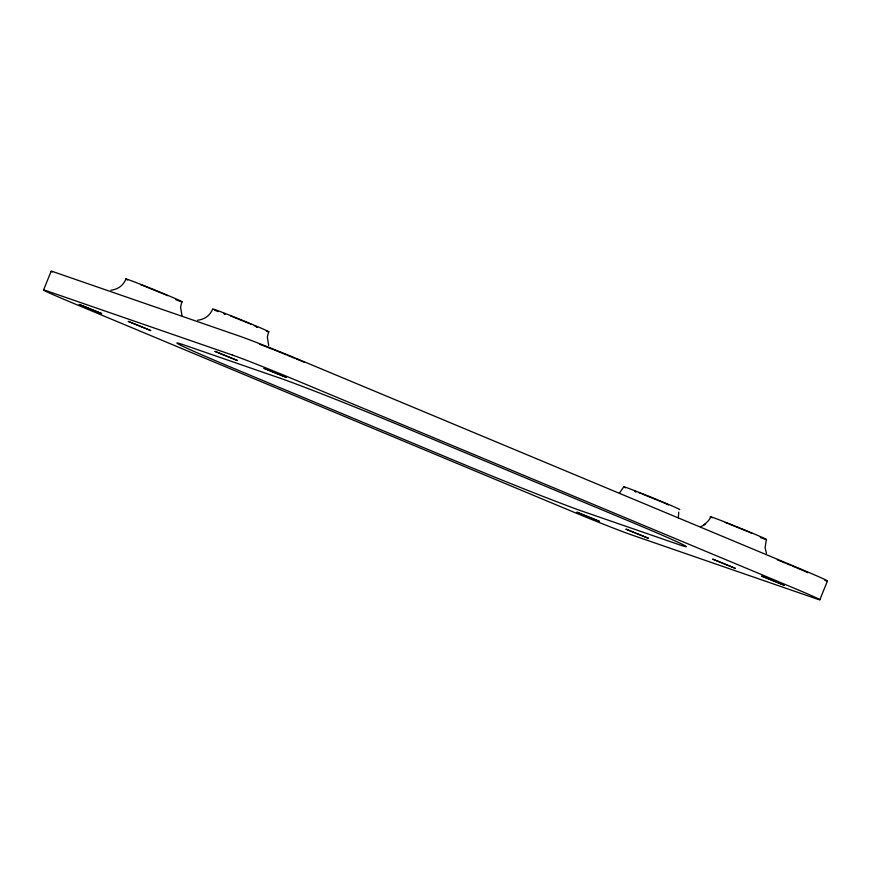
<?xml version="1.0" encoding="UTF-8"?>
<svg xmlns="http://www.w3.org/2000/svg" width="871" height="871" viewBox="0 0 871 871"><rect width="100%" height="100%" fill="white"/><g stroke="black" fill="none" stroke-linecap="round" stroke-linejoin="round"><path stroke-width="1.31" d="M678.738 512.137L678.335 517.81M181.865 301.638L180.569 307.191L181.974 315.563M268.616 331.633L267.332 337.175L268.725 345.558M766.36 539.399L765.086 547.805L766.469 553.325M43.55 289.999L51.16 271.251M819.84 599.749L827.45 581.001M125.957 279.112C122.865 285.83 118.14 289.303 110.824 290.25M623.69 486.889L619.412 493.128M710.453 516.884C710.758 520.129 699.587 528.272 705.499 523.798M700.839 526.661L703.365 525.344M197.575 320.245C204.892 319.298 209.628 315.825 212.709 309.107A30.354 0.686 22.1 0 1 244.936 321.366A30.354 0.686 22.1 0 1 266.406 331.122M225.175 313.908L223.934 313.516L224.892 314.137M256.161 326.832L257.391 327.224M636.157 491.68L634.828 491.375L635.874 491.908M140.71 284.741L143.9 285.96M725.205 522.502L728.396 523.721M638.443 492.518L640.566 493.324M230.652 315.944L251.251 324.317M144.858 286.33L163.552 293.93M729.365 524.102L748.047 531.691M641.633 493.726L664.268 502.981M748.995 532.094L752.043 533.411M164.488 294.322L167.548 295.65M665.292 503.427L668.471 504.93M254.31 325.645L257.489 327.148M127.699 280.016A30.354 0.686 22.1 0 1 158.174 291.371A30.354 0.686 22.1 0 1 175.844 299.744M625.443 487.782A30.354 0.686 22.1 0 1 648.568 496.165A30.354 0.686 22.1 0 1 679.445 509.546M217.99 311.611A30.354 0.686 22.1 0 1 214.462 310.011M712.195 517.777A30.354 0.686 22.1 0 1 742.669 529.143A30.354 0.686 22.1 0 1 760.339 537.505M52.216 271.97A50.583 1.143 22.1 0 1 55.113 272.383L239.939 336.282A50.583 1.143 22.1 0 1 301.714 360.714L799.447 568.48A50.583 1.143 22.1 0 1 824.848 580.326M777.313 559.846A32.379 0.729 22.1 0 1 785.141 563.025M786.426 563.548A32.379 0.729 22.1 0 1 791.456 565.638M792.664 566.139A32.379 0.729 22.1 0 1 803.813 570.886M804.771 571.311A32.379 0.729 22.1 0 1 807.776 572.661M259.449 344.197A32.379 0.729 22.1 0 1 286.298 354.802M287.408 355.259A32.379 0.729 22.1 0 1 294.921 358.362M296.096 358.852A32.379 0.729 22.1 0 1 303.957 362.194M79.294 304.48L101.591 313.538L79.294 304.48M128.331 321.432L150.629 330.49L128.331 321.432M215.083 351.427L237.391 360.485L215.083 351.427M264.12 368.379L286.417 377.437L264.12 368.379M577.027 512.257L599.324 521.315L577.027 512.257M626.064 529.209L648.362 538.267L626.064 529.209M712.826 559.193L735.124 568.262L712.826 559.193M761.864 576.145L784.161 585.214L761.864 576.145M232.328 355.02L47.502 291.132A50.583 1.143 22.1 0 0 71.553 302.52L569.286 510.286A50.583 1.143 22.1 0 0 631.061 534.718L815.887 598.617A50.583 1.143 22.1 0 0 791.837 587.228L294.104 379.451A50.583 1.143 22.1 0 0 232.328 355.02M280.636 378.384L184.826 345.254A101.167 2.297 22.1 0 0 232.927 368.041L459.213 462.501A101.167 2.297 22.1 0 0 582.753 511.364L678.563 544.484A101.167 2.297 22.1 0 0 630.462 521.707L404.177 427.236A101.167 2.297 22.1 0 0 280.636 378.384"/></g></svg>
